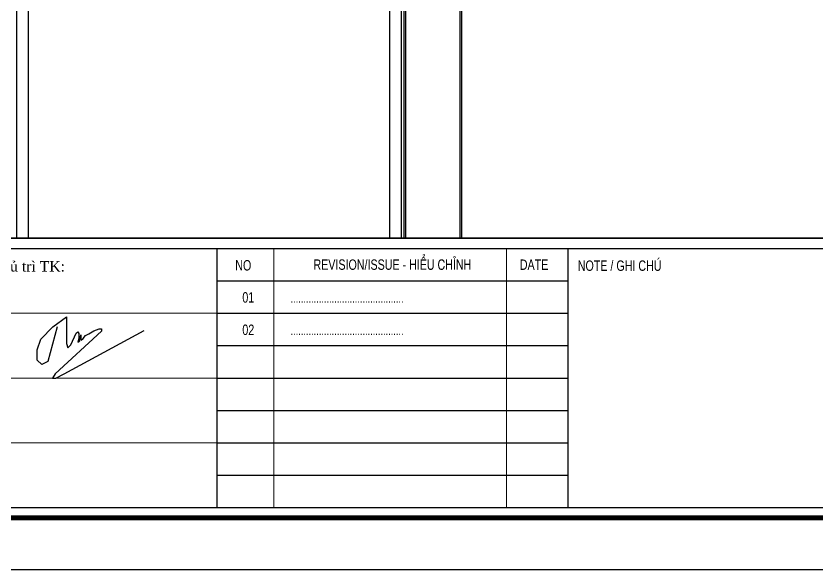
# Model space of a CAD drawing. Header units: inches. Extents: x 315041 to 662841, y -45540 to -35018.
# Drawn here: x 334018.4 to 334157.6, y -36581.1 to -36485 of the extents above; entities that cross this region are included whole.
import ezdxf
from ezdxf.enums import TextEntityAlignment as Align

# ---------------------------------------------------------------- set-up
doc = ezdxf.new("R2010")
doc.units = ezdxf.units.IN
doc.header["$MEASUREMENT"] = 0
for name, color, linetype in [('1', 1, 'Continuous'), ('2', 2, 'Continuous'), ('251', 251, 'Continuous'), ('3', 3, 'Continuous'), ('7', 7, 'Continuous'), ('BAO KHUNG', 31, 'Continuous')]:
    doc.layers.add(name, color=color, linetype=linetype)
doc.layers.add('Cover text', color=7, linetype='Continuous', true_color=0x52370f)
doc.layers.add('S-Hatch', color=8, linetype='Continuous', lineweight=9)
doc.styles.add('ST3', font='times.ttf', dxfattribs={"width": 0.8})
doc.styles.get("Standard").update_dxf_attribs({"font": 'VHARIALN.TTF'})
doc.styles.add('style2', font='VHAVANI.TTF')

# ---------------------------------------------------------------- blocks, each defined once
blk = doc.blocks.new('A$C3be9bcc6')
at = {"layer": '1', "color": 5, "lineweight": 30}
blk.add_lwpolyline([(0.81, 8.89), (-0.84, 2.88), (-1.85, 2.33), (-2.68, 3.13), (-2.68, 4.9), (-2.07, 6.74), (0.04, 8.88), (2.4, 10.63), (2.4, 6), (2.65, 5.25), (3.15, 5.75), (4.09, 7.78), (4.36, 8), (4.55, 7.76), (4.55, 6.96), (4.38, 6.24), (4.73, 6.44), (4.87, 7.5), (4.91, 6.81), (4.96, 6.56), (5.3, 6.85), (5.71, 7.36), (6.26, 7.68), (7.16, 8.21), (8.05, 8.54), (8.45, 8.54), (8.45, 8.14), (0.41, 0.75), (0, 0), (0.54, 0), (2.01, 0.75), (15.87, 8.23)], dxfattribs=at)
blk = doc.blocks.new('A$C75D82031')
at = {"layer": '2', "color": 157, "linetype": 'Continuous'}
blk.add_lwpolyline([(0, 420), (594, 420), (594, 0), (0, 0)], close=True, dxfattribs=at)
at = {"layer": '251', "linetype": 'Continuous'}
for p, q in [((285.8, 50.19), (346.77, 50.19)), ((285.8, 44.56), (346.77, 44.56)), ((285.8, 38.94), (346.77, 38.94)), ((285.8, 33.31), (346.77, 33.31)), ((285.8, 27.69), (346.77, 27.69)), ((285.8, 22.06), (346.77, 22.06)), ((285.8, 16.44), (346.77, 16.44))]:
    blk.add_line(p, q, dxfattribs=at)
at = {"layer": '7', "color": 147, "linetype": 'Continuous'}
blk.add_lwpolyline([(12.33, 57.61), (581.67, 57.61), (581.67, 409.19), (12.33, 409.19)], close=True, dxfattribs=at)
at = {"layer": 'BAO KHUNG', "color": 7}
blk.add_line((346.77, 10.81), (346.77, 55.81), dxfattribs=at)
at = {"layer": 'BAO KHUNG', "color": 167, "linetype": 'Continuous', "const_width": 0.871}
blk.add_lwpolyline([(10.59, 9.07), (583.41, 9.07), (583.41, 410.93), (10.59, 410.93)], close=True, dxfattribs=at)
at = {"layer": 'BAO KHUNG', "color": 7}
for points in [[(144.95, 55.81), (285.8, 55.81), (285.8, 10.81), (144.95, 10.81)], [(211.89, 55.81), (474.14, 55.81), (474.14, 10.81), (211.89, 10.81)]]:
    blk.add_lwpolyline(points, close=True, dxfattribs=at)
at = {"layer": 'S-Hatch'}
for p, q in [((295.73, 55.81), (295.73, 10.81)), ((336.07, 55.81), (336.07, 10.81)), ((285.8, 44.56), (213.95, 44.56)), ((285.8, 33.31), (213.95, 33.31)), ((285.8, 22.06), (213.95, 22.06))]:
    blk.add_line(p, q, dxfattribs=at)
blk.add_blockref('A$C3be9bcc6', (257.32, 33.31))
at = {"layer": 'BAO KHUNG', "color": 7, "linetype": 'Continuous', "width": 0.9}
for s, p in [('REVISION/ISSUE - HIÓU CHØNH', (316.27, 53)), ('NO', (290.4, 52.88)), ('DATE', (340.86, 52.99)), ('01', (291.27, 47.31)), ('02', (291.27, 41.69))]:
    blk.add_text(s, height=1.8, dxfattribs=at).set_placement(p, align=Align.MIDDLE_CENTER)
at = {"layer": 'BAO KHUNG', "color": 7, "linetype": 'Continuous', "style": 'ST3'}
blk.add_text('PRESIDING DESIGNER- Chủ trì TK:', height=1.8, dxfattribs=at).set_placement((216.86, 51.8))
at = {"layer": 'BAO KHUNG', "color": 7, "linetype": 'Continuous', "width": 0.9}
blk.add_text('NOTE / GHI CHÚ', height=1.8, dxfattribs=at).set_placement((348.44, 51.92))
at = {"layer": 'Cover text', "linetype": 'Continuous', "style": 'style2', "width": 0.8}
for p in [(298.6, 46.4), (298.6, 40.78)]:
    blk.add_text('............................................', height=1.5, dxfattribs=at).set_placement(p)

msp = doc.modelspace()

# ---------------------------------------------------------------- linework, layer by layer
at = {"color": 8}
msp.add_lwpolyline([(333779.7734, -36171.9399), (334349.1113, -36171.9399), (334349.1113, -36523.5197), (333779.7734, -36523.5197)], close=True, dxfattribs=at)
at = {"layer": '2'}
for p, q in [((334020.5748, -36523.5197), (334020.5748, -36328.9653)), ((334083.2414, -36328.9653), (334083.2414, -36523.5197))]:
    msp.add_line(p, q, dxfattribs=at)
msp.add_lwpolyline([(334018.5748, -36523.5197), (334018.5748, -36326.9653), (334085.2414, -36326.9653), (334085.2414, -36523.5197)], dxfattribs=at)
at = {"layer": '3'}
for points in [[(334085.7414, -36523.5197), (334085.7414, -36326.9653), (334095.7355, -36326.9653), (334095.7355, -36523.5197)], [(334086.0748, -36523.5197), (334086.0748, -36327.2987), (334095.4021, -36327.2987), (334095.4021, -36523.5197)]]:
    msp.add_lwpolyline(points, dxfattribs=at)

# ---------------------------------------------------------------- block references
at = {"color": 1}
msp.add_blockref('A$C75D82031', (333767.4423, -36581.1298), dxfattribs=at)

doc.saveas('drawing.dxf')
